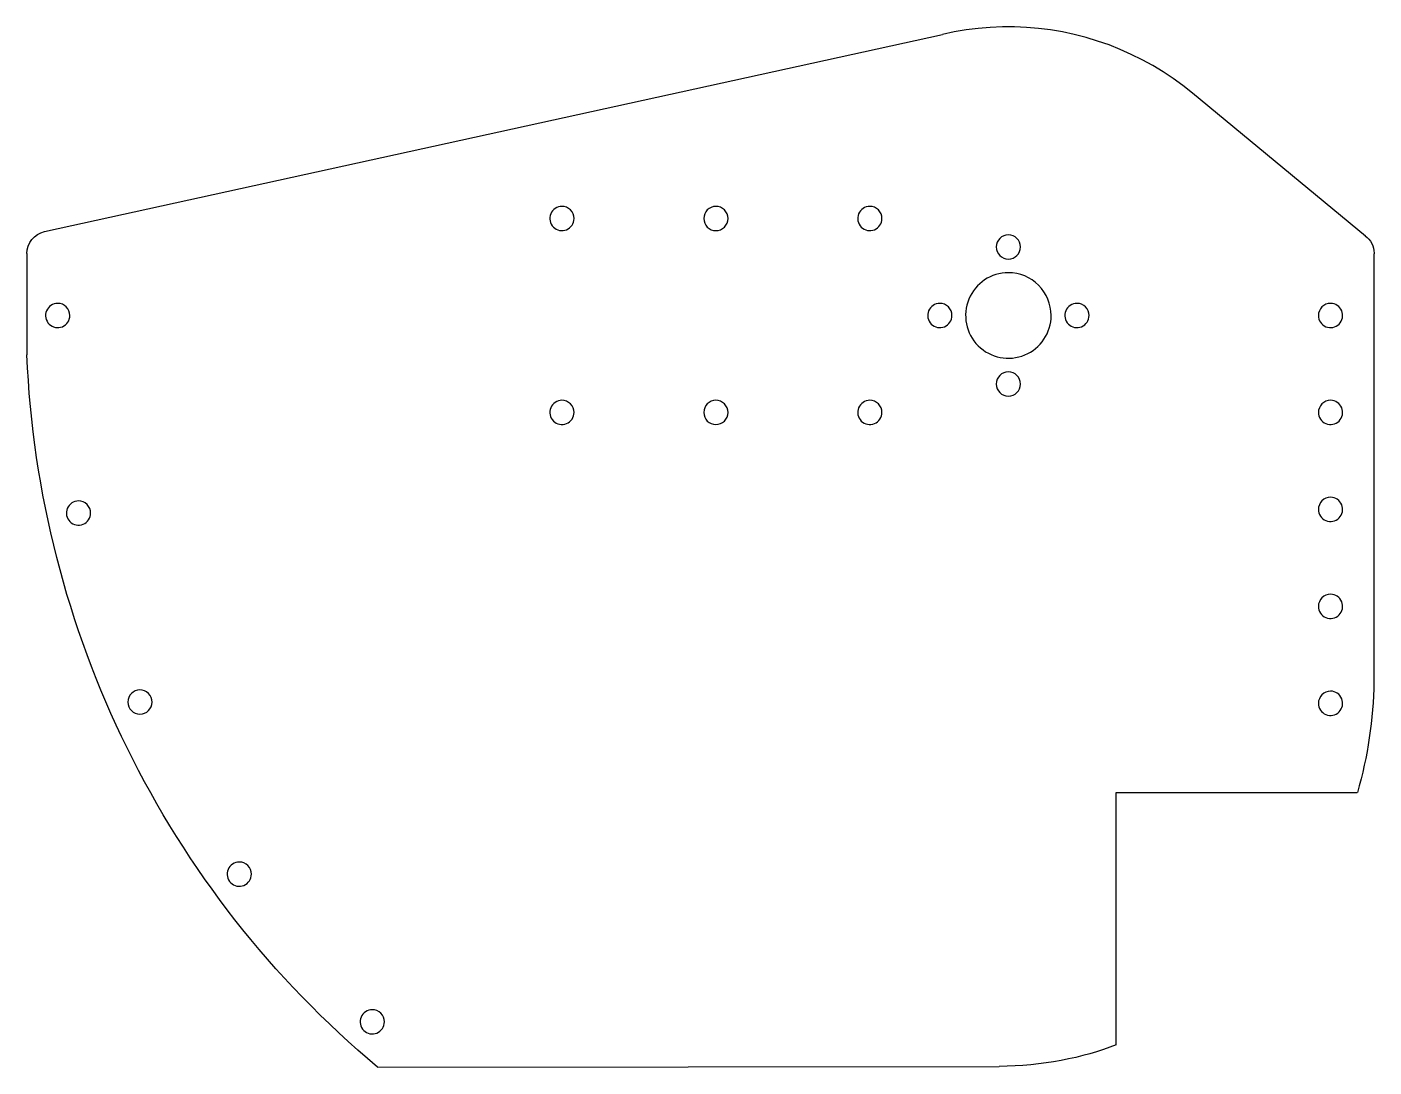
# Model space of a CAD drawing. Header units: millimetres. Extents: x 228 to 450, y 135 to 307.
import ezdxf

# ---------------------------------------------------------------- set-up
doc = ezdxf.new("R2010")
doc.units = ezdxf.units.MM
doc.layers.add('Layer_1', color=7, linetype='CONTINUOUS')

msp = doc.modelspace()

# ---------------------------------------------------------------- linework, layer by layer
at = {"layer": 'Layer_1', "color": 7}
for points in [[(448.6746, 272.59785), (420.08822, 296.19921), (418.52532, 297.43826), (416.91137, 298.61062), (415.24986, 299.71473), (413.54375, 300.74819), (411.79546, 301.70889), (410.00865, 302.59604), (408.18636, 303.40726), (406.33174, 304.14174), (404.44814, 304.79738), (402.53825, 305.37417), (400.60615, 305.87026), (398.65512, 306.28513), (396.68818, 306.61744), (394.70925, 306.86748), (392.72139, 307.03443), (390.72848, 307.11833), (388.73402, 307.1183), (386.74111, 307.0344), (384.75325, 306.86748), (382.77432, 306.61744), (380.80738, 306.28513), (378.85635, 305.87026)], [(230.69054, 273.3494), (378.85634, 305.87026)], [(227.80682, 269.72966), (227.80682, 252.99869)], [(450.05625, 199.05162), (450.05625, 269.66362)], [(407.51114, 139.1235), (407.51114, 180.76362), (447.28502, 180.76362)], [(285.60773, 135.47754), (388.21517, 135.56484)]]:
    msp.add_lwpolyline(points, dxfattribs=at)
for points in [[(316.0715, 277.504124)], [(341.47153, 277.504123)], [(366.8714, 277.504124)], [(389.73126, 272.818344)], [(450.06011, 269.78443)], [(389.73126, 266.558352)], [(232.88625, 261.504764)], [(378.41766, 261.504773)], [(401.04486, 261.504773)], [(440.880087, 259.50356)], [(389.73126, 250.191174)], [(316.0715, 245.505403)], [(341.47153, 245.505403)], [(366.8714, 245.505403)], [(440.880087, 243.50356)], [(236.31366, 228.896054)], [(440.880087, 227.50356)], [(440.880087, 211.50356)], [(246.44623, 197.709744)], [(440.880087, 195.50356)], [(262.84125, 169.314683)], [(284.78131, 144.946544)]]:
    msp.add_lwpolyline(points, close=True, dxfattribs=at)
for points in [[(314.222684, 276.268784), (313.912945, 275.521008), (314.084155, 274.660281), (314.656478, 274.087958)], [(316.0715, 277.504123), (315.262113, 277.504123), (314.532423, 277.016561), (314.222684, 276.268784)], [(317.486522, 276.918002), (317.111235, 277.293289), (316.602236, 277.504124), (316.0715, 277.504124)], [(318.072644, 275.50298), (318.072644, 276.033716), (317.861809, 276.542715), (317.486522, 276.918002)], [(341.47153, 277.504123), (340.366329, 277.504123), (339.470387, 276.608181), (339.470387, 275.50298)], [(342.886552, 276.918002), (342.511265, 277.293289), (342.002266, 277.504123), (341.47153, 277.504123)], [(343.472674, 275.50298), (343.472674, 276.033716), (343.261839, 276.542715), (342.886552, 276.918002)], [(365.022584, 276.268784), (364.712845, 275.521008), (364.884055, 274.660281), (365.456378, 274.087958)], [(366.8714, 277.504123), (366.062013, 277.504123), (365.332323, 277.016561), (365.022584, 276.268784)], [(368.286422, 276.918002), (367.911135, 277.293289), (367.402136, 277.504124), (366.8714, 277.504124)], [(368.872544, 275.50298), (368.872544, 276.033716), (368.661709, 276.542715), (368.286422, 276.918002)], [(314.656478, 274.087958), (315.228801, 273.515635), (316.089528, 273.344425), (316.837304, 273.654164)], [(316.837304, 273.654164), (317.585081, 273.963903), (318.072644, 274.693593), (318.072644, 275.50298)], [(339.470387, 275.50298), (339.470387, 274.397779), (340.366329, 273.501836), (341.47153, 273.501836)], [(341.47153, 273.501836), (342.576731, 273.501836), (343.472674, 274.397779), (343.472674, 275.50298)], [(365.456378, 274.087958), (366.028701, 273.515635), (366.889428, 273.344425), (367.637204, 273.654164)], [(367.637204, 273.654164), (368.384981, 273.963903), (368.872544, 274.693593), (368.872544, 275.50298)], [(227.80682, 269.72966), (227.836748, 271.450301), (229.020106, 272.935692), (230.69054, 273.3494)], [(389.73126, 272.818344), (388.626059, 272.818343), (387.730117, 271.922401), (387.730117, 270.8172)], [(391.146282, 272.232222), (390.770995, 272.607509), (390.261996, 272.818344), (389.73126, 272.818344)], [(391.732404, 270.8172), (391.732404, 271.347936), (391.521569, 271.856935), (391.146282, 272.232222)], [(448.59801, 272.66108), (449.516841, 271.990517), (450.060104, 270.921659), (450.06011, 269.78443)], [(387.730117, 270.8172), (387.730117, 269.711999), (388.626059, 268.816057), (389.73126, 268.816057)], [(389.73126, 268.816057), (390.836461, 268.816057), (391.732404, 269.711999), (391.732404, 270.8172)], [(450.06011, 269.78443), (450.060159, 269.743198), (450.059493, 269.701969), (450.05811, 269.66076)], [(389.73126, 266.558352), (386.877887, 266.558352), (384.305476, 264.839522), (383.213537, 262.203349)], [(394.719709, 264.492069), (393.39669, 265.815088), (391.602291, 266.558352), (389.73126, 266.558352)], [(396.785992, 259.50362), (396.785992, 261.374651), (396.042728, 263.16905), (394.719709, 264.492069)], [(231.037434, 260.269424), (230.727695, 259.521648), (230.898905, 258.660921), (231.471228, 258.088598)], [(232.88625, 261.504764), (232.076863, 261.504764), (231.347173, 261.017201), (231.037434, 260.269424)], [(234.301272, 260.918642), (233.925985, 261.293929), (233.416986, 261.504764), (232.88625, 261.504764)], [(234.887394, 259.50362), (234.887394, 260.034356), (234.676559, 260.543355), (234.301272, 260.918642)], [(376.568844, 260.269434), (376.259105, 259.521658), (376.430315, 258.660931), (377.002638, 258.088608)], [(378.41766, 261.504773), (377.608273, 261.504773), (376.878583, 261.017211), (376.568844, 260.269434)], [(379.832682, 260.918652), (379.457395, 261.293939), (378.948396, 261.504773), (378.41766, 261.504773)], [(380.418804, 259.50363), (380.418804, 260.034366), (380.207969, 260.543365), (379.832682, 260.918652)], [(383.213537, 262.203349), (382.121599, 259.567176), (382.725172, 256.53281), (384.742811, 254.515171)], [(399.196044, 260.269434), (398.886305, 259.521658), (399.057515, 258.660931), (399.629838, 258.088608)], [(401.04486, 261.504773), (400.235473, 261.504773), (399.505783, 261.017211), (399.196044, 260.269434)], [(402.459882, 260.918652), (402.084595, 261.293939), (401.575596, 261.504773), (401.04486, 261.504773)], [(403.046004, 259.50363), (403.046004, 260.034366), (402.835169, 260.543365), (402.459882, 260.918652)], [(441.466208, 260.918582), (441.090921, 260.543295), (440.880087, 260.034296), (440.880087, 259.50356)], [(442.88123, 261.504704), (442.350494, 261.504704), (441.841495, 261.293869), (441.466208, 260.918582)], [(444.730046, 260.269364), (444.420307, 261.017141), (443.690617, 261.504704), (442.88123, 261.504704)], [(444.296252, 258.088538), (444.868575, 258.660861), (445.039785, 259.521588), (444.730046, 260.269364)], [(231.471228, 258.088598), (232.043551, 257.516275), (232.904278, 257.345065), (233.652054, 257.654804)], [(233.652054, 257.654804), (234.399831, 257.964543), (234.887394, 258.694233), (234.887394, 259.50362)], [(377.002638, 258.088608), (377.574961, 257.516285), (378.435688, 257.345075), (379.183464, 257.654814)], [(379.183464, 257.654814), (379.931241, 257.964553), (380.418804, 258.694243), (380.418804, 259.50363)], [(392.430989, 252.985897), (395.067162, 254.077836), (396.785992, 256.650247), (396.785992, 259.50362)], [(399.629838, 258.088608), (400.202161, 257.516285), (401.062888, 257.345075), (401.810664, 257.654814)], [(401.810664, 257.654814), (402.558441, 257.964553), (403.046004, 258.694243), (403.046004, 259.50363)], [(440.880086, 259.50356), (440.880087, 258.694173), (441.367649, 257.964483), (442.115426, 257.654744)], [(442.115426, 257.654744), (442.863202, 257.345005), (443.723929, 257.516215), (444.296252, 258.088538)], [(384.742811, 254.515171), (386.76045, 252.497532), (389.794816, 251.893959), (392.430989, 252.985897)], [(285.64439, 135.48468), (250.700575, 164.753526), (229.700278, 207.429692), (227.80682, 253.02043)], [(389.73126, 250.191174), (388.626059, 250.191173), (387.730117, 249.295231), (387.730117, 248.19003)], [(391.146282, 249.605052), (390.770995, 249.980339), (390.261996, 250.191174), (389.73126, 250.191174)], [(391.732404, 248.19003), (391.732404, 248.720766), (391.521569, 249.229765), (391.146282, 249.605052)], [(387.730117, 248.19003), (387.730117, 247.084829), (388.626059, 246.188887), (389.73126, 246.188887)], [(389.73126, 246.188887), (390.836461, 246.188887), (391.732404, 247.084829), (391.732404, 248.19003)], [(316.0715, 245.505403), (315.262113, 245.505403), (314.532423, 245.017841), (314.222684, 244.270064)], [(317.486522, 244.919282), (317.111235, 245.294569), (316.602236, 245.505403), (316.0715, 245.505403)], [(318.072644, 243.50426), (318.072644, 244.034996), (317.861809, 244.543995), (317.486522, 244.919282)], [(341.47153, 245.505403), (340.366329, 245.505403), (339.470387, 244.609461), (339.470387, 243.50426)], [(342.886552, 244.919282), (342.511265, 245.294569), (342.002266, 245.505403), (341.47153, 245.505403)], [(343.472674, 243.50426), (343.472674, 244.034996), (343.261839, 244.543995), (342.886552, 244.919282)], [(366.8714, 245.505403), (366.062013, 245.505403), (365.332323, 245.017841), (365.022584, 244.270064)], [(368.286422, 244.919282), (367.911135, 245.294569), (367.402136, 245.505403), (366.8714, 245.505403)], [(368.872544, 243.50426), (368.872544, 244.034996), (368.661709, 244.543995), (368.286422, 244.919282)], [(441.466208, 244.918582), (441.090921, 244.543295), (440.880087, 244.034296), (440.880087, 243.50356)], [(442.88123, 245.504704), (442.350494, 245.504704), (441.841495, 245.293869), (441.466208, 244.918582)], [(444.730046, 244.269364), (444.420307, 245.017141), (443.690617, 245.504704), (442.88123, 245.504704)], [(314.222684, 244.270064), (313.912945, 243.522288), (314.084155, 242.661561), (314.656478, 242.089238)], [(316.837304, 241.655444), (317.585081, 241.965183), (318.072644, 242.694873), (318.072644, 243.50426)], [(339.470387, 243.50426), (339.470387, 242.399059), (340.366329, 241.503116), (341.47153, 241.503116)], [(341.47153, 241.503116), (342.576731, 241.503116), (343.472674, 242.399059), (343.472674, 243.50426)], [(365.022584, 244.270064), (364.712845, 243.522288), (364.884055, 242.661561), (365.456378, 242.089238)], [(367.637204, 241.655444), (368.384981, 241.965183), (368.872544, 242.694873), (368.872544, 243.50426)], [(440.880086, 243.50356), (440.880087, 242.694173), (441.367649, 241.964483), (442.115426, 241.654744)], [(444.296252, 242.088538), (444.868575, 242.660861), (445.039785, 243.521588), (444.730046, 244.269364)], [(314.656478, 242.089238), (315.228801, 241.516915), (316.089528, 241.345705), (316.837304, 241.655444)], [(365.456378, 242.089238), (366.028701, 241.516915), (366.889428, 241.345705), (367.637204, 241.655444)], [(442.115426, 241.654744), (442.863202, 241.345005), (443.723929, 241.516215), (444.296252, 242.088538)], [(442.88123, 229.504704), (442.350494, 229.504704), (441.841495, 229.293869), (441.466208, 228.918582)], [(444.730046, 228.269364), (444.420307, 229.017141), (443.690617, 229.504704), (442.88123, 229.504704)], [(234.464844, 227.660714), (234.155105, 226.912938), (234.326315, 226.052211), (234.898638, 225.479888)], [(236.31366, 228.896054), (235.504273, 228.896054), (234.774583, 228.408491), (234.464844, 227.660714)], [(237.728682, 228.309932), (237.353395, 228.685219), (236.844396, 228.896054), (236.31366, 228.896054)], [(237.079464, 225.046094), (237.827241, 225.355833), (238.314804, 226.085523), (238.314804, 226.89491)], [(238.314804, 226.89491), (238.314804, 227.425646), (238.103969, 227.934645), (237.728682, 228.309932)], [(440.880086, 227.50356), (440.880087, 226.694173), (441.367649, 225.964483), (442.115426, 225.654744)], [(441.466208, 228.918582), (441.090921, 228.543295), (440.880087, 228.034296), (440.880087, 227.50356)], [(444.296252, 226.088538), (444.868575, 226.660861), (445.039785, 227.521588), (444.730046, 228.269364)], [(234.898638, 225.479888), (235.470961, 224.907565), (236.331688, 224.736355), (237.079464, 225.046094)], [(442.115426, 225.654744), (442.863202, 225.345005), (443.723929, 225.516215), (444.296252, 226.088538)], [(442.88123, 213.504704), (442.350494, 213.504704), (441.841495, 213.293869), (441.466208, 212.918582)], [(444.730046, 212.269364), (444.420307, 213.017141), (443.690617, 213.504704), (442.88123, 213.504704)], [(440.880086, 211.50356), (440.880087, 210.694173), (441.367649, 209.964483), (442.115426, 209.654744)], [(441.466208, 212.918582), (441.090921, 212.543295), (440.880087, 212.034296), (440.880087, 211.50356)], [(444.296252, 210.088538), (444.868575, 210.660861), (445.039785, 211.521588), (444.730046, 212.269364)], [(442.115426, 209.654744), (442.863202, 209.345005), (443.723929, 209.516215), (444.296252, 210.088538)], [(450.04504, 199.05142), (449.936802, 192.857836), (449.017996, 186.710871), (447.31533, 180.78921)], [(246.44623, 197.709744), (245.341029, 197.709743), (244.445087, 196.813801), (244.445087, 195.7086)], [(244.445087, 195.7086), (244.445087, 194.603399), (245.341029, 193.707456), (246.44623, 193.707456)], [(247.861252, 197.123622), (247.485965, 197.498909), (246.976966, 197.709744), (246.44623, 197.709744)], [(246.44623, 193.707456), (247.551431, 193.707456), (248.447374, 194.603399), (248.447374, 195.7086)], [(248.447374, 195.7086), (248.447374, 196.239336), (248.236539, 196.748335), (247.861252, 197.123622)], [(441.466208, 196.918582), (441.090921, 196.543295), (440.880087, 196.034296), (440.880087, 195.50356)], [(442.88123, 197.504703), (442.350494, 197.504703), (441.841495, 197.293869), (441.466208, 196.918582)], [(444.730046, 196.269364), (444.420307, 197.017141), (443.690617, 197.504703), (442.88123, 197.504703)], [(444.296252, 194.088538), (444.868575, 194.660861), (445.039785, 195.521588), (444.730046, 196.269364)], [(440.880086, 195.50356), (440.880087, 194.694173), (441.367649, 193.964483), (442.115426, 193.654744)], [(442.115426, 193.654744), (442.863202, 193.345005), (443.723929, 193.516215), (444.296252, 194.088538)], [(262.84125, 169.314684), (262.031863, 169.314683), (261.302173, 168.827121), (260.992434, 168.079344)], [(264.256272, 168.728562), (263.880985, 169.103849), (263.371986, 169.314683), (262.84125, 169.314683)], [(260.992434, 168.079344), (260.682695, 167.331568), (260.853905, 166.470841), (261.426228, 165.898518)], [(263.607054, 165.464724), (264.354831, 165.774463), (264.842394, 166.504153), (264.842394, 167.31354)], [(264.842394, 167.31354), (264.842394, 167.844276), (264.631559, 168.353275), (264.256272, 168.728562)], [(261.426228, 165.898518), (261.998551, 165.326195), (262.859278, 165.154985), (263.607054, 165.464724)], [(284.78131, 144.946544), (283.971923, 144.946544), (283.242233, 144.458981), (282.932494, 143.711204)], [(286.196332, 144.360422), (285.821045, 144.735709), (285.312046, 144.946544), (284.78131, 144.946544)], [(282.932494, 143.711204), (282.622755, 142.963428), (282.793965, 142.102701), (283.366288, 141.530378)], [(285.547114, 141.096584), (286.294891, 141.406323), (286.782454, 142.136013), (286.782454, 142.9454)], [(286.782454, 142.9454), (286.782454, 143.476136), (286.571619, 143.985135), (286.196332, 144.360422)], [(283.366288, 141.530378), (283.938611, 140.958055), (284.799338, 140.786845), (285.547114, 141.096584)], [(407.53511, 139.1364), (401.985811, 136.942964), (395.228448, 135.693796), (388.21511, 135.5649)]]:
    msp.add_open_spline(points, degree=3, dxfattribs=at)

doc.saveas('drawing.dxf')
